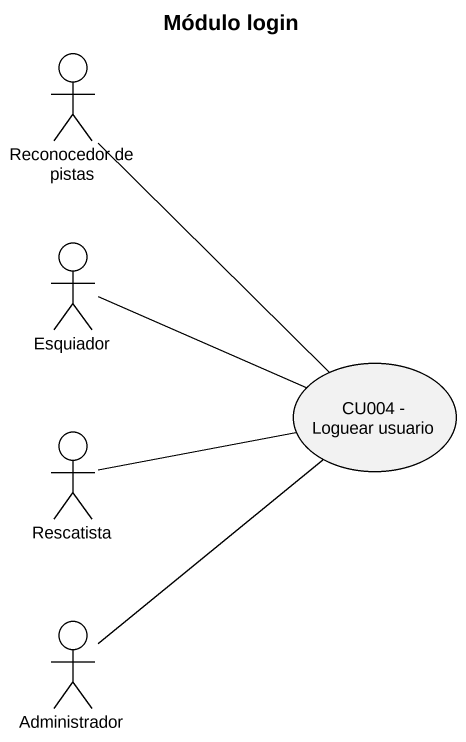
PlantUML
@startuml
title Módulo login
actor "Reconocedor de pistas" as Reconocedor_de_pistas
actor Esquiador
usecase "CU004 - Loguear usuario" as CU004_Loguear_usuario
actor Rescatista
actor Administrador
Reconocedor_de_pistas -- CU004_Loguear_usuario
Esquiador -right- CU004_Loguear_usuario
Rescatista -right- CU004_Loguear_usuario
Administrador -up- CU004_Loguear_usuario
@enduml
